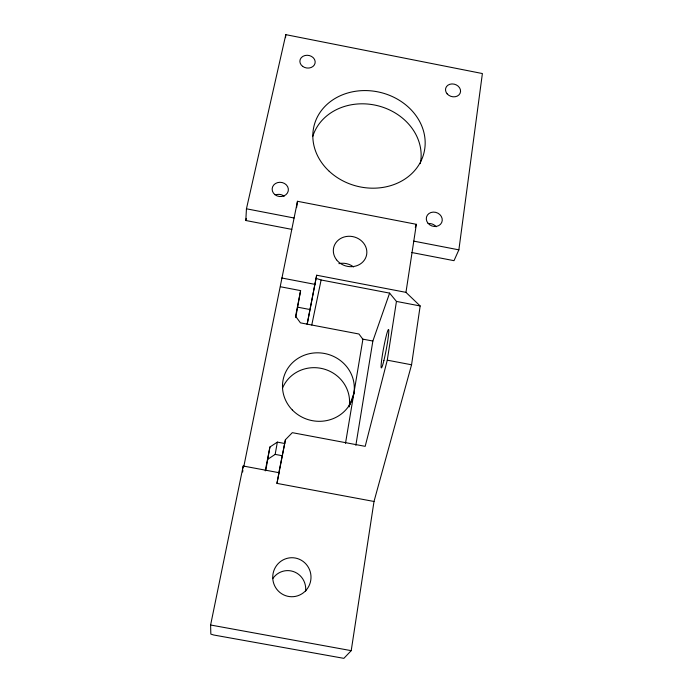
<?xml version="1.0" encoding="UTF-8"?>
<svg xmlns="http://www.w3.org/2000/svg" width="693" height="693" viewBox="0 0 693 693"><rect width="100%" height="100%" fill="white"/><g stroke="black" fill="none" stroke-linecap="round" stroke-linejoin="round"><path stroke-width="1.04" d="M291.788 229.374L245.807 220.504L246.448 208.801L285.811 34.65L482.389 73.545L458.87 249.852L454.01 260.672L411.668 252.503M242.68 472.028L242.853 470.027M243.035 468.026L243.208 466.017L278.993 472.695L276.957 483.385L374.012 501.472L411.564 364.787L420.166 305.959L405.959 292.359L316.675 275.225L307.172 324.194L316.675 275.225M285.533 37.665L285.811 34.65M243.763 466.735L297.479 201.291L416.354 224.315L405.959 292.359M296.587 207.631L297.479 201.291M243.208 466.017L210.611 625.008L210.828 634.104L213.73 635.005L343.875 658.35L351.212 650.658L374.012 501.472M278.768 473.042L285.438 439.7L292.316 432.666L365.185 446.344L387.274 360.169L396.448 301.42L389.613 293.122L321.11 279.981L316.199 278.421M265.74 470.608L269.923 447.011L277.356 442.117L284.754 443.503M355.856 445.304L372.86 341.043L389.613 293.122M345.495 443.364L362.907 339.275L358.948 334.009L300.45 322.86L295.573 316.242L300.606 290.618L280.604 286.789M349.125 406.956L349.653 403.802M295.729 317.585L300.606 290.618M267.983 459.147L275.164 454.391L277.356 442.117M276.957 483.385L285.438 439.7M265.237 470.859L269.923 447.011M311.772 325.043L321.11 279.981M245.807 220.504L246.284 218.399M349.8 405.007L353.872 393.312M415.28 227.356L416.354 224.315M210.611 625.008L351.212 650.658M275.164 454.391L282.562 455.777M297.773 307.198L309.97 309.528M362.361 339.042L372.86 341.043M387.274 360.169L411.564 364.787M281.748 277.997L314.934 284.355M396.448 301.42L420.166 305.959M246.448 208.801L294.057 218M413.764 241.129L458.87 249.852M276.334 194.681A7.969 7.025 7.3 0 1 284.13 196.188M428.932 223.536A7.935 6.973 20 0 1 436.148 226.767M312.794 136.313A55.509 47.661 13.5 0 1 378.006 105.795A55.509 47.661 13.5 0 1 420.287 163.652M282.475 388.236A34.806 33.151 14.3 0 1 323.466 368.901A34.806 33.151 14.3 0 1 349.255 406.098M272.765 578.612A18.52 18.096 -84.7 0 1 305.587 591.302M338.877 263.669A16.043 14.536 14 0 1 353.569 266.944M292.333 409.987A36.036 34.139 14.3 0 0 352.832 397.652A36.036 34.139 14.3 0 0 310.022 353.56A36.036 34.139 14.3 0 0 292.333 409.987M336.564 259.823A16.866 15.107 14.1 0 0 365.428 258.333A16.866 15.107 14.1 0 0 348.276 236.287A16.866 15.107 14.1 0 0 336.564 259.823M306.453 589.838A19.517 19.144 -87.4 0 0 295.305 558.03A19.517 19.144 -87.4 0 0 273.839 583.818A19.517 19.144 -87.4 0 0 306.453 589.838M383.887 360.533A19.534 1.429 -79.4 0 0 388.704 329.721A19.534 1.429 -79.4 0 0 382.25 355.942A19.534 1.429 -79.4 0 0 383.887 360.533M447.115 93.806A7.649 6.332 17.5 0 0 460.039 93.425A7.649 6.332 17.5 0 0 451.966 83.931A7.649 6.332 17.5 0 0 447.115 93.806M302.624 66.346A7.684 6.367 9.2 0 0 315.072 63.15A7.684 6.367 9.2 0 0 304.894 55.544A7.684 6.367 9.2 0 0 302.624 66.346M275 194.716A8.134 7.129 7.4 0 0 288.245 190.956A8.134 7.129 7.4 0 0 277.538 182.623A8.134 7.129 7.4 0 0 275 194.716M427.971 223.207A8.099 7.077 19.9 0 0 441.675 222.583A8.099 7.077 19.9 0 0 433.194 212.101A8.099 7.077 19.9 0 0 427.971 223.207M329.244 171.301A56.601 48.328 13.5 0 0 423.25 155.405A56.601 48.328 13.5 0 0 354.487 91.441A56.601 48.328 13.5 0 0 329.244 171.301"/></g></svg>
